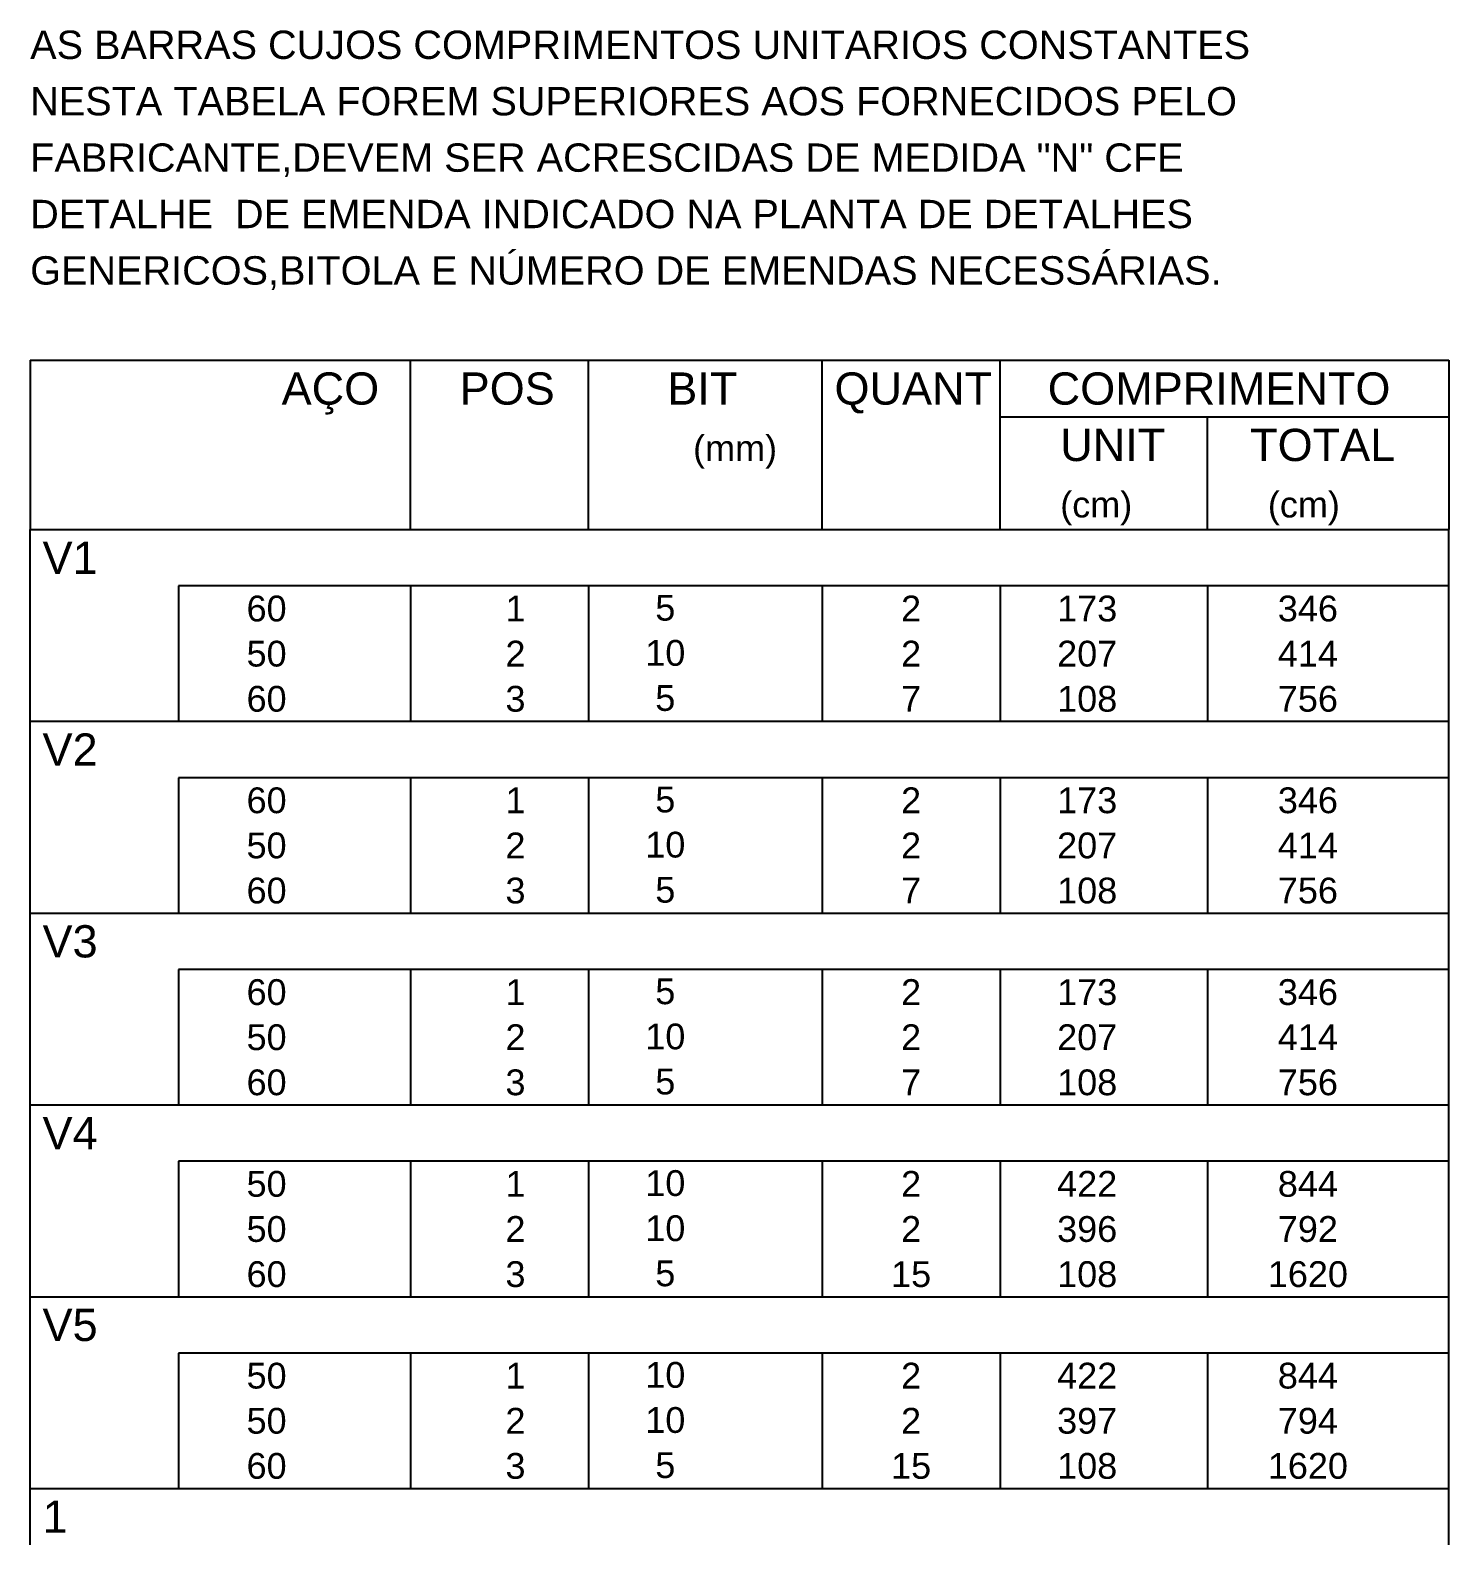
# Model space of a CAD drawing. Extents: x 3 to 128, y 2 to 83.
# Drawn here: x 53.96 to 64.96, y 20.75 to 32.45 of the extents above; entities that cross this region are included whole.
import ezdxf

# ---------------------------------------------------------------- set-up
doc = ezdxf.new("R2010")
doc.units = 0
doc.header["$MEASUREMENT"] = 0
doc.layers.add('3', color=7, linetype='CONTINUOUS')
doc.styles.add('TQS_ARIAL', font='arial.ttf')

msp = doc.modelspace()

# ---------------------------------------------------------------- linework, layer by layer
at = {"layer": '3', "color": 7, "linetype": 'Continuous'}
for p, q in [((53.96279, 29.893559), (53.96279, 28.581059)), ((53.96279, 29.893559), (64.96279, 29.893559)), ((56.91279, 28.581059), (56.91279, 29.893559)), ((58.29279, 28.581059), (58.29279, 29.893559)), ((60.10279, 28.581059), (60.10279, 29.893559)), ((61.48279, 28.581059), (61.48279, 29.893559)), ((64.96279, 29.893559), (64.96279, 28.581059)), ((61.48279, 29.456059), (64.96279, 29.456059)), ((63.09279, 28.581059), (63.09279, 29.456059)), ((53.96279, 28.581059), (64.96279, 28.581059)), ((53.96279, 28.143559), (53.96279, 28.581059)), ((53.96279, 28.581059), (64.96279, 28.581059)), ((64.96279, 28.143559), (64.96279, 28.581059)), ((53.96279, 27.793559), (53.96279, 28.143559)), ((64.96279, 28.143559), (55.11279, 28.143559)), ((55.11279, 28.143559), (55.11279, 27.793559)), ((56.91279, 28.143559), (56.91279, 27.793559)), ((58.29279, 28.143559), (58.29279, 27.793559)), ((60.10279, 28.143559), (60.10279, 27.793559)), ((61.48279, 28.143559), (61.48279, 27.793559)), ((63.09279, 28.143559), (63.09279, 27.793559)), ((64.96279, 27.793559), (64.96279, 28.143559)), ((53.96279, 27.44356), (53.96279, 27.793559)), ((55.11279, 27.793559), (55.11279, 27.44356)), ((56.91279, 27.793559), (56.91279, 27.44356)), ((58.29279, 27.793559), (58.29279, 27.44356)), ((60.10279, 27.793559), (60.10279, 27.44356)), ((61.48279, 27.793559), (61.48279, 27.44356)), ((63.09279, 27.793559), (63.09279, 27.44356)), ((64.96279, 27.44356), (64.96279, 27.793559)), ((53.96279, 27.09356), (53.96279, 27.44356)), ((55.11279, 27.44356), (55.11279, 27.09356)), ((56.91279, 27.44356), (56.91279, 27.09356)), ((58.29279, 27.44356), (58.29279, 27.09356)), ((60.10279, 27.44356), (60.10279, 27.09356)), ((61.48279, 27.44356), (61.48279, 27.09356)), ((63.09279, 27.44356), (63.09279, 27.09356)), ((64.96279, 27.09356), (64.96279, 27.44356)), ((53.96279, 26.65606), (53.96279, 27.09356)), ((53.96279, 27.09356), (64.96279, 27.09356)), ((64.96279, 26.65606), (64.96279, 27.09356)), ((53.96279, 26.30606), (53.96279, 26.65606)), ((64.96279, 26.65606), (55.11279, 26.65606)), ((55.11279, 26.65606), (55.11279, 26.30606)), ((56.91279, 26.65606), (56.91279, 26.30606)), ((58.29279, 26.65606), (58.29279, 26.30606)), ((60.10279, 26.65606), (60.10279, 26.30606)), ((61.48279, 26.65606), (61.48279, 26.30606)), ((63.09279, 26.65606), (63.09279, 26.30606)), ((64.96279, 26.30606), (64.96279, 26.65606)), ((53.96279, 25.95606), (53.96279, 26.30606)), ((55.11279, 26.30606), (55.11279, 25.95606)), ((56.91279, 26.30606), (56.91279, 25.95606)), ((58.29279, 26.30606), (58.29279, 25.95606)), ((60.10279, 26.30606), (60.10279, 25.95606)), ((61.48279, 26.30606), (61.48279, 25.95606)), ((63.09279, 26.30606), (63.09279, 25.95606)), ((64.96279, 25.95606), (64.96279, 26.30606)), ((53.96279, 25.60606), (53.96279, 25.95606)), ((55.11279, 25.95606), (55.11279, 25.60606)), ((56.91279, 25.95606), (56.91279, 25.60606)), ((58.29279, 25.95606), (58.29279, 25.60606)), ((60.10279, 25.95606), (60.10279, 25.60606)), ((61.48279, 25.95606), (61.48279, 25.60606)), ((63.09279, 25.95606), (63.09279, 25.60606)), ((64.96279, 25.60606), (64.96279, 25.95606)), ((53.96279, 25.16856), (53.96279, 25.60606)), ((53.96279, 25.60606), (64.96279, 25.60606)), ((64.96279, 25.16856), (64.96279, 25.60606)), ((53.96279, 24.81856), (53.96279, 25.16856)), ((64.96279, 25.16856), (55.11279, 25.16856)), ((55.11279, 25.16856), (55.11279, 24.81856)), ((56.91279, 25.16856), (56.91279, 24.81856)), ((58.29279, 25.16856), (58.29279, 24.81856)), ((60.10279, 25.16856), (60.10279, 24.81856)), ((61.48279, 25.16856), (61.48279, 24.81856)), ((63.09279, 25.16856), (63.09279, 24.81856)), ((64.96279, 24.81856), (64.96279, 25.16856)), ((53.96279, 24.46856), (53.96279, 24.81856)), ((55.11279, 24.81856), (55.11279, 24.46856)), ((56.91279, 24.81856), (56.91279, 24.46856)), ((58.29279, 24.81856), (58.29279, 24.46856)), ((60.10279, 24.81856), (60.10279, 24.46856)), ((61.48279, 24.81856), (61.48279, 24.46856)), ((63.09279, 24.81856), (63.09279, 24.46856)), ((64.96279, 24.46856), (64.96279, 24.81856)), ((53.96279, 24.11856), (53.96279, 24.46856)), ((55.11279, 24.46856), (55.11279, 24.11856)), ((56.91279, 24.46856), (56.91279, 24.11856)), ((58.29279, 24.46856), (58.29279, 24.11856)), ((60.10279, 24.46856), (60.10279, 24.11856)), ((61.48279, 24.46856), (61.48279, 24.11856)), ((63.09279, 24.46856), (63.09279, 24.11856)), ((64.96279, 24.11856), (64.96279, 24.46856)), ((53.96279, 23.68106), (53.96279, 24.11856)), ((53.96279, 24.11856), (64.96279, 24.11856)), ((64.96279, 23.68106), (64.96279, 24.11856)), ((53.96279, 23.33106), (53.96279, 23.68106)), ((64.96279, 23.68106), (55.11279, 23.68106)), ((55.11279, 23.68106), (55.11279, 23.33106)), ((56.91279, 23.68106), (56.91279, 23.33106)), ((58.29279, 23.68106), (58.29279, 23.33106)), ((60.10279, 23.68106), (60.10279, 23.33106)), ((61.48279, 23.68106), (61.48279, 23.33106)), ((63.09279, 23.68106), (63.09279, 23.33106)), ((64.96279, 23.33106), (64.96279, 23.68106)), ((53.96279, 22.98106), (53.96279, 23.33106)), ((55.11279, 23.33106), (55.11279, 22.98106)), ((56.91279, 23.33106), (56.91279, 22.98106)), ((58.29279, 23.33106), (58.29279, 22.98106)), ((60.10279, 23.33106), (60.10279, 22.98106)), ((61.48279, 23.33106), (61.48279, 22.98106)), ((63.09279, 23.33106), (63.09279, 22.98106)), ((64.96279, 22.98106), (64.96279, 23.33106)), ((53.96279, 22.63106), (53.96279, 22.98106)), ((55.11279, 22.98106), (55.11279, 22.63106)), ((56.91279, 22.98106), (56.91279, 22.63106)), ((58.29279, 22.98106), (58.29279, 22.63106)), ((60.10279, 22.98106), (60.10279, 22.63106)), ((61.48279, 22.98106), (61.48279, 22.63106)), ((63.09279, 22.98106), (63.09279, 22.63106)), ((64.96279, 22.63106), (64.96279, 22.98106)), ((53.96279, 22.19356), (53.96279, 22.63106)), ((53.96279, 22.63106), (64.96279, 22.63106)), ((64.96279, 22.19356), (64.96279, 22.63106)), ((53.96279, 21.843561), (53.96279, 22.19356)), ((64.96279, 22.19356), (55.11279, 22.19356)), ((55.11279, 22.19356), (55.11279, 21.843561)), ((56.91279, 22.19356), (56.91279, 21.843561)), ((58.29279, 22.19356), (58.29279, 21.843561)), ((60.10279, 22.19356), (60.10279, 21.843561)), ((61.48279, 22.19356), (61.48279, 21.843561)), ((63.09279, 22.19356), (63.09279, 21.843561)), ((64.96279, 21.843561), (64.96279, 22.19356)), ((53.96279, 21.493561), (53.96279, 21.843561)), ((55.11279, 21.843561), (55.11279, 21.493561)), ((56.91279, 21.843561), (56.91279, 21.493561)), ((58.29279, 21.843561), (58.29279, 21.493561)), ((60.10279, 21.843561), (60.10279, 21.493561)), ((61.48279, 21.843561), (61.48279, 21.493561)), ((63.09279, 21.843561), (63.09279, 21.493561)), ((64.96279, 21.493561), (64.96279, 21.843561)), ((53.96279, 21.143561), (53.96279, 21.493561)), ((55.11279, 21.493561), (55.11279, 21.143561)), ((56.91279, 21.493561), (56.91279, 21.143561)), ((58.29279, 21.493561), (58.29279, 21.143561)), ((60.10279, 21.493561), (60.10279, 21.143561)), ((61.48279, 21.493561), (61.48279, 21.143561)), ((63.09279, 21.493561), (63.09279, 21.143561)), ((64.96279, 21.143561), (64.96279, 21.493561)), ((53.96279, 20.706061), (53.96279, 21.143561)), ((53.96279, 21.143561), (64.96279, 21.143561)), ((64.96279, 20.706061), (64.96279, 21.143561))]:
    msp.add_line(p, q, dxfattribs=at)

# ---------------------------------------------------------------- texts
at = {"layer": '3', "color": 7, "linetype": 'Continuous', "style": 'TQS_ARIAL'}
for s, height, p in [('AS BARRAS CUJOS COMPRIMENTOS UNITARIOS CONSTANTES', 0.22, (53.96279, 32.231003)), ('NESTA TABELA FOREM SUPERIORES AOS FORNECIDOS PELO', 0.22, (53.96279, 31.793503)), ('FABRICANTE,DEVEM SER ACRESCIDAS DE MEDIDA "N" CFE', 0.22, (53.96279, 31.356003)), ('DETALHE  DE EMENDA INDICADO NA PLANTA DE DETALHES', 0.22, (53.96279, 30.918503)), ('GENERICOS,BITOLA E NÚMERO DE EMENDAS NECESSÁRIAS.', 0.22, (53.96279, 30.481003)), ('AÇO', 0.25, (55.91237, 29.549809)), ('POS', 0.25, (57.29279, 29.549809)), ('BIT', 0.25, (58.90279, 29.549809)), ('QUANT', 0.25, (60.199279, 29.549809)), ('COMPRIMENTO', 0.25, (61.852259, 29.549809)), ('(mm)', 0.2, (59.10279, 29.112309)), ('UNIT', 0.25, (61.949644, 29.112309)), ('TOTAL', 0.25, (63.422097, 29.112309)), ('(cm)', 0.2, (61.949644, 28.674809)), ('(cm)', 0.2, (63.559644, 28.674809)), ('V1', 0.25, (54.058588, 28.237309)), ('     60 ', 0.2, (55.252451, 27.868559)), ('  1', 0.2, (57.49279, 27.868559)), ('    5  ', 0.2, (58.499333, 27.874603)), ('   2', 0.2, (60.48279, 27.868559)), ('   173', 0.2, (61.69279, 27.868559)), ('    346', 0.2, (63.326412, 27.868559)), ('     50 ', 0.2, (55.252451, 27.518559)), ('  2', 0.2, (57.49279, 27.518559)), ('   10  ', 0.2, (58.499333, 27.524603)), ('   2', 0.2, (60.48279, 27.518559)), ('   207', 0.2, (61.69279, 27.518559)), ('    414', 0.2, (63.326412, 27.518559)), ('     60 ', 0.2, (55.252451, 27.168559)), ('  3', 0.2, (57.49279, 27.168559)), ('    5  ', 0.2, (58.499333, 27.174603)), ('   7', 0.2, (60.48279, 27.168559)), ('   108', 0.2, (61.69279, 27.168559)), ('    756', 0.2, (63.326412, 27.168559)), ('V2', 0.25, (54.058588, 26.74981)), ('     60 ', 0.2, (55.252451, 26.38106)), ('  1', 0.2, (57.49279, 26.38106)), ('    5  ', 0.2, (58.499333, 26.387103)), ('   2', 0.2, (60.48279, 26.38106)), ('   173', 0.2, (61.69279, 26.38106)), ('    346', 0.2, (63.326412, 26.38106)), ('     50 ', 0.2, (55.252451, 26.03106)), ('  2', 0.2, (57.49279, 26.03106)), ('   10  ', 0.2, (58.499333, 26.037104)), ('   2', 0.2, (60.48279, 26.03106)), ('   207', 0.2, (61.69279, 26.03106)), ('    414', 0.2, (63.326412, 26.03106)), ('     60 ', 0.2, (55.252451, 25.68106)), ('  3', 0.2, (57.49279, 25.68106)), ('    5  ', 0.2, (58.499333, 25.687104)), ('   7', 0.2, (60.48279, 25.68106)), ('   108', 0.2, (61.69279, 25.68106)), ('    756', 0.2, (63.326412, 25.68106)), ('V3', 0.25, (54.058588, 25.26231)), ('     60 ', 0.2, (55.252451, 24.89356)), ('  1', 0.2, (57.49279, 24.89356)), ('    5  ', 0.2, (58.499333, 24.899604)), ('   2', 0.2, (60.48279, 24.89356)), ('   173', 0.2, (61.69279, 24.89356)), ('    346', 0.2, (63.326412, 24.89356)), ('     50 ', 0.2, (55.252451, 24.54356)), ('  2', 0.2, (57.49279, 24.54356)), ('   10  ', 0.2, (58.499333, 24.549604)), ('   2', 0.2, (60.48279, 24.54356)), ('   207', 0.2, (61.69279, 24.54356)), ('    414', 0.2, (63.326412, 24.54356)), ('     60 ', 0.2, (55.252451, 24.19356)), ('  3', 0.2, (57.49279, 24.19356)), ('    5  ', 0.2, (58.499333, 24.199604)), ('   7', 0.2, (60.48279, 24.19356)), ('   108', 0.2, (61.69279, 24.19356)), ('    756', 0.2, (63.326412, 24.19356)), ('V4', 0.25, (54.058588, 23.77481)), ('     50 ', 0.2, (55.252451, 23.40606)), ('  1', 0.2, (57.49279, 23.40606)), ('   10  ', 0.2, (58.499333, 23.412104)), ('   2', 0.2, (60.48279, 23.40606)), ('   422', 0.2, (61.69279, 23.40606)), ('    844', 0.2, (63.326412, 23.40606)), ('     50 ', 0.2, (55.252451, 23.05606)), ('  2', 0.2, (57.49279, 23.05606)), ('   10  ', 0.2, (58.499333, 23.062104)), ('   2', 0.2, (60.48279, 23.05606)), ('   396', 0.2, (61.69279, 23.05606)), ('    792', 0.2, (63.326412, 23.05606)), ('     60 ', 0.2, (55.252451, 22.70606)), ('  3', 0.2, (57.49279, 22.70606)), ('    5  ', 0.2, (58.499333, 22.712104)), ('  15', 0.2, (60.48279, 22.70606)), ('   108', 0.2, (61.69279, 22.70606)), ('   1620', 0.2, (63.326412, 22.70606)), ('V5', 0.25, (54.058588, 22.28731)), ('     50 ', 0.2, (55.252451, 21.91856)), ('  1', 0.2, (57.49279, 21.91856)), ('   10  ', 0.2, (58.499333, 21.924604)), ('   2', 0.2, (60.48279, 21.91856)), ('   422', 0.2, (61.69279, 21.91856)), ('    844', 0.2, (63.326412, 21.91856)), ('     50 ', 0.2, (55.252451, 21.56856)), ('  2', 0.2, (57.49279, 21.56856)), ('   10  ', 0.2, (58.499333, 21.574604)), ('   2', 0.2, (60.48279, 21.56856)), ('   397', 0.2, (61.69279, 21.56856)), ('    794', 0.2, (63.326412, 21.56856)), ('     60 ', 0.2, (55.252451, 21.218561)), ('  3', 0.2, (57.49279, 21.218561)), ('    5  ', 0.2, (58.499333, 21.224604)), ('  15', 0.2, (60.48279, 21.218561)), ('   108', 0.2, (61.69279, 21.218561)), ('   1620', 0.2, (63.326412, 21.218561)), ('1', 0.25, (54.058588, 20.799811))]:
    msp.add_text(s, height=height, dxfattribs=at).set_placement(p)

doc.saveas('drawing.dxf')
